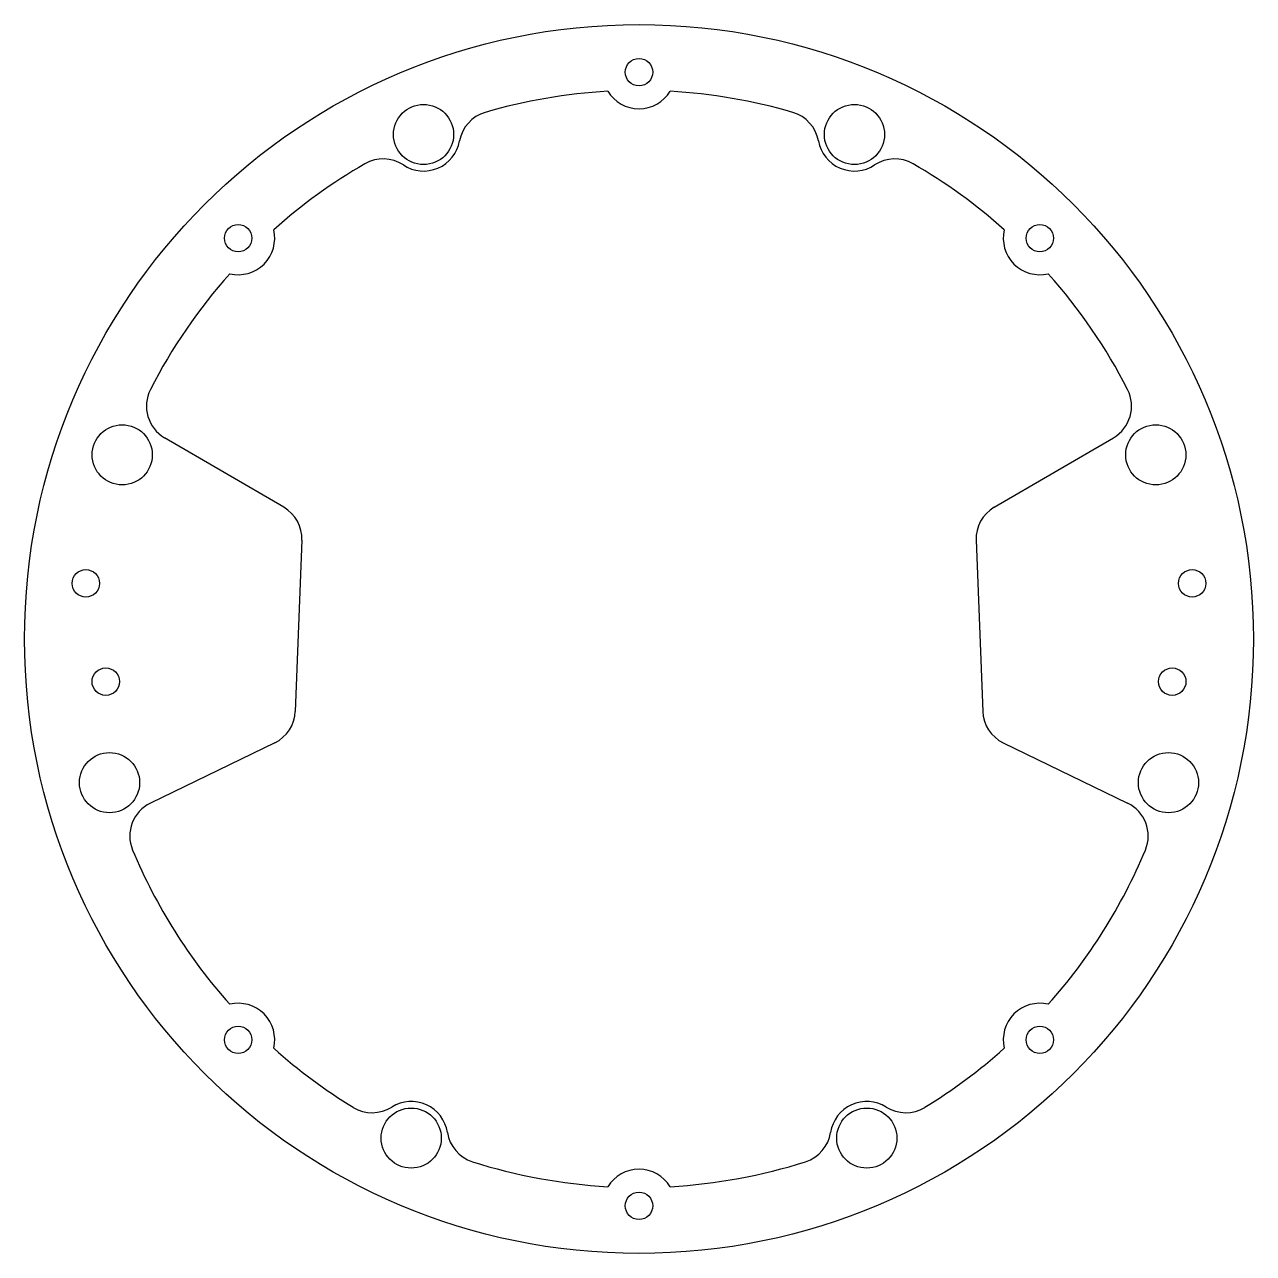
# Model space of a CAD drawing. Extents: x -4.2 to 4.2, y 46.8 to 55.2.
import ezdxf

# ---------------------------------------------------------------- set-up
doc = ezdxf.new("R2010")
doc.units = 0
doc.header["$MEASUREMENT"] = 0
doc.layers.add('VISIBLE', color=7, linetype='CONTINUOUS')

msp = doc.modelspace()

# ---------------------------------------------------------------- linework, layer by layer
at = {"layer": 'VISIBLE'}
for p, q in [((-2.4279, 51.9001), (-3.2431, 52.3759)), ((2.4279, 51.9001), (3.2431, 52.3759)), ((-2.3041, 51.6745), (-2.3493, 50.5055)), ((2.3041, 51.6745), (2.3493, 50.5055)), ((-2.4902, 50.2901), (-3.3397, 49.8788)), ((2.4902, 50.2901), (3.3397, 49.8788))]:
    msp.add_line(p, q, dxfattribs=at)
for centre, radius in [((0, 51), 4.2), ((0, 54.875), 0.0938), ((-1.4727, 54.4487), 0.2055), ((1.4727, 54.4487), 0.2055), ((-2.74, 53.74), 0.0938), ((2.74, 53.74), 0.0938), ((-3.5325, 52.2587), 0.2055), ((3.5325, 52.2587), 0.2055), ((-3.7809, 51.3805), 0.0938), ((3.7809, 51.3805), 0.0938), ((-3.6451, 50.7084), 0.0938), ((3.6451, 50.7084), 0.0938), ((-3.6191, 50.018), 0.2055), ((3.6191, 50.018), 0.2055), ((-2.74, 48.26), 0.0938), ((2.74, 48.26), 0.0938), ((-1.557, 47.5885), 0.2055), ((1.557, 47.5885), 0.2055), ((0, 47.125), 0.0938)]:
    msp.add_circle(centre, radius, dxfattribs=at)
for centre, radius, start, end in [((0, 51), 3.75, 93.25462, 106.27205), ((0, 54.875), 0.25, 211.61397, 328.38603), ((0, 51), 3.75, 73.72795, 86.74538), ((-0.9807, 54.3598), 0.25, 106.27205, 169.75727), ((0.9807, 54.3598), 0.25, 10.24273, 73.72795), ((-1.4727, 54.4487), 0.25, 236.4913, 349.75727), ((1.4727, 54.4487), 0.25, 190.24273, 303.5087), ((-1.7488, 54.0318), 0.25, 56.4913, 119.97652), ((1.7488, 54.0318), 0.25, 60.02348, 123.5087), ((0, 51), 3.75, 119.97652, 131.74538), ((0, 51), 3.75, 48.25462, 60.02348), ((-2.74, 53.74), 0.25, 256.61397, 13.38603), ((2.74, 53.74), 0.25, 166.61397, 283.38603), ((0, 51), 3.75, 138.25462, 152.94811), ((0, 51), 3.75, 27.05189, 41.74538), ((-3.1171, 52.5918), 0.25, 152.94811, 239.72989), ((3.1171, 52.5918), 0.25, 300.27011, 27.05189), ((-2.5539, 51.6842), 0.25, 357.78485, 59.72989), ((2.5539, 51.6842), 0.25, 120.27011, 182.21515), ((-2.5992, 50.5152), 0.25, 295.83981, 357.78485), ((2.5992, 50.5152), 0.25, 182.21515, 244.16019), ((-3.2307, 49.6537), 0.25, 115.83981, 202.62159), ((3.2307, 49.6537), 0.25, 337.37841, 64.16019), ((0, 51), 3.75, 202.62159, 221.74538), ((0, 51), 3.75, 318.25462, 337.37841), ((-2.74, 48.26), 0.25, 346.61397, 103.38603), ((2.74, 48.26), 0.25, 76.61397, 193.38603), ((0, 51), 3.75, 228.25462, 238.61644), ((0, 51), 3.75, 301.38356, 311.74538), ((-1.8227, 48.012), 0.25, 238.61644, 302.10167), ((-1.557, 47.5885), 0.25, 8.8357, 122.10167), ((1.557, 47.5885), 0.25, 57.89833, 171.1643), ((1.8227, 48.012), 0.25, 237.89833, 301.38356), ((-1.0629, 47.6653), 0.25, 188.8357, 252.32092), ((1.0629, 47.6653), 0.25, 287.67908, 351.1643), ((0, 51), 3.75, 252.32092, 266.74538), ((0, 51), 3.75, 273.25462, 287.67908), ((0, 47.125), 0.25, 31.61397, 148.38603)]:
    msp.add_arc(centre, radius, start, end, dxfattribs=at)

doc.saveas('drawing.dxf')
